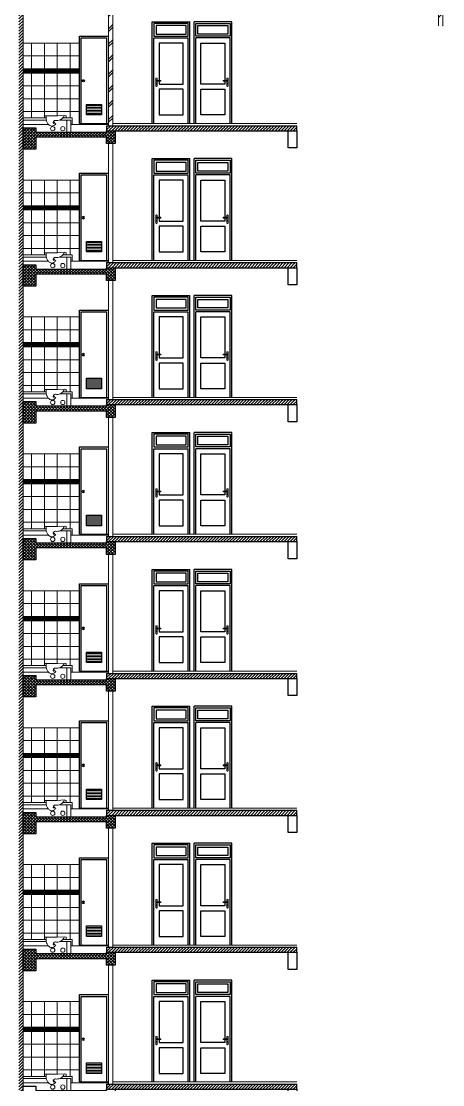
# Model space of a CAD drawing. Header units: millimetres. Extents: x -16 to 103, y -17 to 67.
# Drawn here: x -0.29 to 9.56, y 26.36 to 51.21 of the extents above; entities that cross this region are included whole.
import ezdxf

# ---------------------------------------------------------------- set-up
doc = ezdxf.new("R2010")
doc.units = ezdxf.units.MM
for name, color, linetype, lineweight in [('ars', 11, 'Continuous', 0), ('BLK', 1, 'Continuous', 30), ('lan', 7, 'Continuous', 15), ('SANITAIR', 15, 'Continuous', 9), ('tem', 5, 'Continuous', 20)]:
    doc.layers.add(name, color=color, linetype=linetype, lineweight=lineweight)
doc.layers.add('Kusen', color=30, linetype='Continuous')

# ---------------------------------------------------------------- blocks, each defined once
blk = doc.blocks.new('GAGANG PINTU')
at = {"ltscale": 0.2}
for points in [[(1350.01, 1379.82, -1), (1350.01, 1379.836), (1350.106, 1379.836, -1), (1350.106, 1379.82), (1350.01, 1379.82)], [(1350.091, 1379.836), (1350.09, 1379.884), (1350.094, 1379.884, -0.666667), (1350.118, 1379.884), (1350.122, 1379.884), (1350.118, 1379.7), (1350.114, 1379.7, -1), (1350.098, 1379.7), (1350.094, 1379.7), (1350.091, 1379.82)]]:
    blk.add_lwpolyline(points, format="xyb", dxfattribs=at)
at = {"lineweight": 0, "ltscale": 0.2}
blk.add_lwpolyline([(1350.102, 1379.758, -3.732051), (1350.11, 1379.758), (1350.11, 1379.748, -1), (1350.102, 1379.748), (1350.102, 1379.758)], format="xyb", dxfattribs=at)
blk.add_lwpolyline([(1350.105, 1379.768), (1350.107, 1379.768), (1350.107, 1379.76), (1350.105, 1379.76)], close=True, dxfattribs=at)
blk.add_circle((1350.106, 1379.764), 0.0072, dxfattribs=at)
blk.add_arc((1350.106, 1379.828), 0.012, 221.8103, 138.1897, dxfattribs=at)
blk = doc.blocks.new('Sswc2')
for p, q in [((-0.465, 0.01), (-0.505, 0)), ((-0.505, -0.05), (-0.505, 0)), ((-0.306, 0), (-0.465, 0.01)), ((-0.306, 0), (0, 0)), ((-0.04, 0), (-0.04, -0.05)), ((0, 0), (0, -0.05)), ((-0.433, -0.05), (-0.505, -0.05)), ((-0.04, -0.05), (0, -0.05))]:
    blk.add_line(p, q)
blk.add_lwpolyline([(-0.04, -0.05, -0.070615), (-0.051, -0.125, -0.082272), (-0.079, -0.184, -0.106848), (-0.125, -0.227, -0.134472), (-0.173, -0.24, -0.134472), (-0.221, -0.227, -0.106848), (-0.267, -0.184, -0.006572)], format="xyb")
for centre, radius, start, end in [((-0.294, 0.069), 0.181, 199.1507, 284.8781), ((-0.277, -0.131), 0.0539, 281.0512, 16.0423), ((-0.254, -0.159), 0.0509, 329.5758, 97.5426)]:
    blk.add_arc(centre, radius, start, end)
blk = doc.blocks.new('typikal-2')
at = {"layer": 'ars', "linetype": 'ByBlock'}
h = blk.add_hatch(dxfattribs=at)
h.set_pattern_fill('_USER', color=256, scale=0.02, angle=45, pattern_type=0)
h.set_pattern_definition([(45, (-15.215, -6.97), (-0.014142136, 0.014142136), [])])
h.paths.add_polyline_path([(6.45, 1.23), (6.45, 1.33), (5.13, 1.33), (5.13, 1.23)])
at = {"layer": 'ars'}
for p, q in [((5.13, 1.93), (6.45, 1.93)), ((5.35, 0.18), (5.35, 1.93)), ((5.65, 0.23), (5.65, 1.93)), ((5.95, 0.18), (5.95, 1.93)), ((6.25, 0.18), (6.25, 1.93)), ((5.13, 1.63), (6.45, 1.63)), ((5.13, 1.33), (6.45, 1.33)), ((5.13, 1.23), (6.45, 1.23)), ((5.13, 0.93), (6.45, 0.93)), ((5.13, 0.63), (6.45, 0.63)), ((4.615, 0.46), (4.965, 0.46)), ((4.615, 0.425), (4.965, 0.425)), ((4.615, 0.39), (4.965, 0.39)), ((4.615, 0.355), (4.965, 0.355)), ((4.615, 0.32), (4.965, 0.32)), ((4.615, 0.285), (4.965, 0.285)), ((5.13, 0.33), (6.45, 0.33))]:
    blk.add_line(p, q, dxfattribs=at)
at = {"layer": 'BLK', "ltscale": 2}
blk.add_line((0.05, 3.08), (0.05, 3.2), dxfattribs=at)
at = {"layer": 'BLK', "linetype": 'Continuous', "ltscale": 2}
for p, q in [((4.5, 3.2), (0.05, 3.2)), ((4.5, 3.08), (0.05, 3.08)), ((4.5, 3.2), (4.5, 3.08))]:
    blk.add_line(p, q, dxfattribs=at)
at = {"layer": 'BLK'}
blk.add_lwpolyline([(0.05, 2.68), (0.25, 2.68), (0.25, 3.08), (0.05, 3.08)], close=True, dxfattribs=at)
for points in [[(4.5, 3.05), (4.5, 3.08), (4.3, 3.08), (4.3, 2.78), (4.5, 2.78), (4.5, 2.93)], [(4.5, 2.93), (6.15, 2.93), (6.15, 2.65), (6.45, 2.65), (6.45, 3.15), (6.15, 3.15), (6.15, 3.05), (4.5, 3.05)]]:
    blk.add_lwpolyline(points, dxfattribs=at)
at = {"layer": 'Kusen'}
for p, q in [((1.57, 0.05), (1.57, 2.43)), ((1.57, 2.43), (2.45, 2.43)), ((2.45, 0.05), (2.45, 2.43)), ((3.43, 2.43), (2.55, 2.43)), ((2.55, 0.05), (2.55, 2.43)), ((3.43, 0.05), (3.43, 2.43)), ((1.61, 0.05), (1.61, 2.05)), ((1.61, 2.05), (2.41, 2.05)), ((2.41, 0.05), (2.41, 2.05)), ((2.59, 0.05), (2.59, 2.05)), ((3.39, 2.05), (2.59, 2.05)), ((3.39, 0.05), (3.39, 2.05)), ((5.13, 2.09), (4.45, 2.09)), ((5.09, 2.05), (4.49, 2.05)), ((4.49, 0.05), (4.49, 2.05)), ((5.09, 0.05), (5.09, 2.05)), ((5.13, 0.05), (5.13, 2.09))]:
    blk.add_line(p, q, dxfattribs=at)
for points in [[(2.41, 2.39), (1.61, 2.39), (1.61, 2.09), (2.41, 2.09)], [(2.36, 2.34), (1.66, 2.34), (1.66, 2.14), (2.36, 2.14)], [(2.59, 2.39), (3.39, 2.39), (3.39, 2.09), (2.59, 2.09)], [(2.64, 2.34), (3.34, 2.34), (3.34, 2.14), (2.64, 2.14)], [(1.73, 1.93), (1.73, 0.97), (2.29, 0.97), (2.29, 1.93)], [(3.27, 1.93), (3.27, 0.97), (2.71, 0.97), (2.71, 1.93)], [(1.73, 0.85), (1.73, 0.25), (2.29, 0.25), (2.29, 0.85)], [(3.27, 0.85), (3.27, 0.25), (2.71, 0.25), (2.71, 0.85)], [(4.615, 0.25), (4.965, 0.25), (4.965, 0.495), (4.615, 0.495)]]:
    blk.add_lwpolyline(points, close=True, dxfattribs=at)
for radius in [0.025, 0.005]:
    blk.add_circle((5.04, 1.05), radius, dxfattribs=at)
at = {"layer": 'lan'}
for p, q in [((0.05, 0.05), (4.35, 0.05)), ((4.45, 0.05), (5.13, 0.05)), ((4.45, 0.03), (5.33, 0.03)), ((5.3, 0.03), (5.3, 0.18)), ((5.3, 0.18), (5.52, 0.18)), ((5.43, 0.13), (5.592, 0.13)), ((5.858, 0.03), (6.45, 0.03)), ((5.905, 0.13), (6.45, 0.13)), ((5.91, 0.18), (6.45, 0.18))]:
    blk.add_line(p, q, dxfattribs=at)
for centre in [(5.52, -0.07), (5.756, -0.07)]:
    blk.add_circle(centre, 0.05, dxfattribs=at)
at = {"layer": 'tem'}
for p, q in [((4.35, 2.78), (4.35, 0)), ((4.45, 0), (4.45, 2.78)), ((5.33, -0.15), (5.33, 0.13)), ((5.33, 0.13), (5.43, 0.13)), ((5.43, -0.15), (5.43, 0.13))]:
    blk.add_line(p, q, dxfattribs=at)
at = {"layer": 'ars', "extrusion": (0, 0, -1), "zscale": -1, "rotation": 359.9999927123874}
blk.add_blockref('GAGANG PINTU', (-1351.776, -1378.778), dxfattribs=at)
at = {"layer": 'ars', "extrusion": (0, 0, -1), "xscale": -1, "zscale": -1, "rotation": 7.287612593387394e-06}
blk.add_blockref('GAGANG PINTU', (1346.776, -1378.778), dxfattribs=at)
at = {"layer": 'SANITAIR'}
blk.add_blockref('Sswc2', (5.95, 0.23), dxfattribs=at)

msp = doc.modelspace()

# ---------------------------------------------------------------- hatches: boundary and pattern name
at = {"layer": 'ars'}
h = msp.add_hatch(dxfattribs=at)
h.set_pattern_fill('TEMBOK', color=256, scale=0.25)
h.set_pattern_definition([(45, (9.51217, 52.125), (-0.176777, 0.176777), []), (45, (9.57467, 52.125), (-0.176777, 0.176777), [])])
h.paths.add_polyline_path([(9.5622, 53.475), (9.4622, 53.475), (9.4622, 51.105), (9.5622, 51.105)])
h = msp.add_hatch(dxfattribs=at)
h.set_pattern_fill('_USER', color=256, scale=0.05, angle=45, pattern_type=0)
h.set_pattern_definition([(45, (1e-14, 3.89), (-0.03535534, 0.03535534), [])])
h.paths.add_polyline_path([(-0.25, 3.825), (-0.35, 3.825), (-0.35, 52.555), (-0.25, 52.555)])
h = msp.add_hatch(dxfattribs=at)
h.set_pattern_fill('TEMBOK', color=256, scale=0.25)
h.set_pattern_definition([(45, (17.2, 48.81), (-0.1767767, 0.1767767), []), (45, (17.2625, 48.81), (-0.1767767, 0.1767767), [])])
h.paths.add_polyline_path([(1.75, 48.775), (1.85, 48.775), (1.85, 51.855), (1.75, 51.855)])
at = {"layer": 'ars', "linetype": 'ByBlock'}
h = msp.add_hatch(dxfattribs=at)
h.set_pattern_fill('_USER', color=256, scale=0.02, angle=45, pattern_type=0)
h.set_pattern_definition([(45, (52.985, 41.805), (-0.0141421356, 0.0141421356), [])])
h.paths.add_polyline_path([(-0.25, 50.005), (-0.25, 50.105), (1.07, 50.105), (1.07, 50.005)])
at = {"layer": 'ars'}
h = msp.add_hatch(dxfattribs=at)
h.set_pattern_fill('_USER', color=256, scale=0.05, angle=45, double=1, pattern_type=0)
h.set_pattern_definition([(45, (0, 41.6), (-0.03535534, 0.03535534), []), (135, (0, 41.6), (-0.03535534, -0.03535534), [])])
h.paths.add_polyline_path([(-0.25, 48.725), (0.05, 48.725), (0.05, 48.625), (1.7, 48.625), (1.7, 48.655), (1.9, 48.655), (1.9, 48.355), (1.7, 48.355), (1.7, 48.505), (0.05, 48.505), (0.05, 48.225), (-0.25, 48.225)])
h = msp.add_hatch(dxfattribs=at)
h.set_pattern_fill('_USER', color=256, scale=0.05, angle=45, pattern_type=0)
h.set_pattern_definition([(45, (0, 41.6), (-0.03535534, 0.03535534), [])])
h.paths.add_polyline_path([(1.7, 48.775), (6.15, 48.775), (6.15, 48.655), (1.7, 48.655)])
h = msp.add_hatch(dxfattribs=at)
h.set_pattern_fill('_USER', color=256, scale=0.05, angle=45, double=1, pattern_type=0)
h.set_pattern_definition([(45, (0, 38.4), (-0.03535534, 0.03535534), []), (135, (0, 38.4), (-0.03535534, -0.03535534), [])])
h.paths.add_polyline_path([(1.9, 45.455), (1.7, 45.455), (1.7, 45.425), (0.05, 45.425), (0.05, 45.525), (-0.25, 45.525), (-0.25, 45.025), (0.05, 45.025), (0.05, 45.305), (1.7, 45.305), (1.7, 45.155), (1.9, 45.155)])
h = msp.add_hatch(dxfattribs=at)
h.set_pattern_fill('_USER', color=256, scale=0.05, angle=45, pattern_type=0)
h.set_pattern_definition([(45, (0, 38.4), (-0.03535534, 0.03535534), [])])
h.paths.add_polyline_path([(1.7, 45.575), (6.15, 45.575), (6.15, 45.455), (1.7, 45.455)])
h = msp.add_hatch(dxfattribs=at)
h.set_pattern_fill('_USER', color=256, scale=0.05, angle=45, double=1, pattern_type=0)
h.set_pattern_definition([(45, (0, 35.2), (-0.03535534, 0.03535534), []), (135, (0, 35.2), (-0.03535534, -0.03535534), [])])
h.paths.add_polyline_path([(1.9, 42.255), (1.7, 42.255), (1.7, 42.225), (0.05, 42.225), (0.05, 42.325), (-0.25, 42.325), (-0.25, 41.825), (0.05, 41.825), (0.05, 42.105), (1.7, 42.105), (1.7, 41.955), (1.9, 41.955)])
h = msp.add_hatch(dxfattribs=at)
h.set_pattern_fill('_USER', color=256, scale=0.05, angle=45, pattern_type=0)
h.set_pattern_definition([(45, (0, 35.2), (-0.03535534, 0.03535534), [])])
h.paths.add_polyline_path([(1.7, 42.375), (6.15, 42.375), (6.15, 42.255), (1.7, 42.255)])
h = msp.add_hatch(dxfattribs=at)
h.set_pattern_fill('_USER', color=256, scale=0.05, angle=45, double=1, pattern_type=0)
h.set_pattern_definition([(45, (0, 32), (-0.03535534, 0.03535534), []), (135, (0, 32), (-0.03535534, -0.03535534), [])])
h.paths.add_polyline_path([(1.9, 39.055), (1.7, 39.055), (1.7, 39.025), (0.05, 39.025), (0.05, 39.125), (-0.25, 39.125), (-0.25, 38.625), (0.05, 38.625), (0.05, 38.905), (1.7, 38.905), (1.7, 38.755), (1.9, 38.755)])
h = msp.add_hatch(dxfattribs=at)
h.set_pattern_fill('_USER', color=256, scale=0.05, angle=45, pattern_type=0)
h.set_pattern_definition([(45, (0, 32), (-0.03535534, 0.03535534), [])])
h.paths.add_polyline_path([(1.7, 39.175), (6.15, 39.175), (6.15, 39.055), (1.7, 39.055)])
h = msp.add_hatch(dxfattribs=at)
h.set_pattern_fill('_USER', color=256, scale=0.05, angle=45, double=1, pattern_type=0)
h.set_pattern_definition([(45, (0, 28.8), (-0.03535534, 0.03535534), []), (135, (0, 28.8), (-0.03535534, -0.03535534), [])])
h.paths.add_polyline_path([(1.9, 35.855), (1.7, 35.855), (1.7, 35.825), (0.05, 35.825), (0.05, 35.925), (-0.25, 35.925), (-0.25, 35.425), (0.05, 35.425), (0.05, 35.705), (1.7, 35.705), (1.7, 35.555), (1.9, 35.555)])
h = msp.add_hatch(dxfattribs=at)
h.set_pattern_fill('_USER', color=256, scale=0.05, angle=45, pattern_type=0)
h.set_pattern_definition([(45, (0, 28.8), (-0.03535534, 0.03535534), [])])
h.paths.add_polyline_path([(1.7, 35.975), (6.15, 35.975), (6.15, 35.855), (1.7, 35.855)])
h = msp.add_hatch(dxfattribs=at)
h.set_pattern_fill('_USER', color=256, scale=0.05, angle=45, double=1, pattern_type=0)
h.set_pattern_definition([(45, (0, 25.6), (-0.03535534, 0.03535534), []), (135, (0, 25.6), (-0.03535534, -0.03535534), [])])
h.paths.add_polyline_path([(1.9, 32.655), (1.7, 32.655), (1.7, 32.625), (0.05, 32.625), (0.05, 32.725), (-0.25, 32.725), (-0.25, 32.225), (0.05, 32.225), (0.05, 32.505), (1.7, 32.505), (1.7, 32.355), (1.9, 32.355)])
h = msp.add_hatch(dxfattribs=at)
h.set_pattern_fill('_USER', color=256, scale=0.05, angle=45, pattern_type=0)
h.set_pattern_definition([(45, (0, 25.6), (-0.03535534, 0.03535534), [])])
h.paths.add_polyline_path([(1.7, 32.775), (6.15, 32.775), (6.15, 32.655), (1.7, 32.655)])
h = msp.add_hatch(dxfattribs=at)
h.set_pattern_fill('_USER', color=256, scale=0.05, angle=45, double=1, pattern_type=0)
h.set_pattern_definition([(45, (0, 22.4), (-0.03535534, 0.03535534), []), (135, (0, 22.4), (-0.03535534, -0.03535534), [])])
h.paths.add_polyline_path([(1.9, 29.455), (1.7, 29.455), (1.7, 29.425), (0.05, 29.425), (0.05, 29.525), (-0.25, 29.525), (-0.25, 29.025), (0.05, 29.025), (0.05, 29.305), (1.7, 29.305), (1.7, 29.155), (1.9, 29.155)])
h = msp.add_hatch(dxfattribs=at)
h.set_pattern_fill('_USER', color=256, scale=0.05, angle=45, pattern_type=0)
h.set_pattern_definition([(45, (0, 22.4), (-0.03535534, 0.03535534), [])])
h.paths.add_polyline_path([(1.7, 29.575), (6.15, 29.575), (6.15, 29.455), (1.7, 29.455)])
h = msp.add_hatch(dxfattribs=at)
h.set_pattern_fill('_USER', color=256, scale=0.05, angle=45, pattern_type=0)
h.set_pattern_definition([(45, (0, 19.2), (-0.03535534, 0.03535534), [])])
h.paths.add_polyline_path([(1.7, 26.375), (6.15, 26.375), (6.15, 26.255), (1.7, 26.255)])

# ---------------------------------------------------------------- linework, layer by layer
for p, q in [((1.07, 50.705), (-0.25, 50.705)), ((-0.05, 48.955), (-0.05, 50.705)), ((0.25, 48.955), (0.25, 50.705)), ((0.55, 49.005), (0.55, 50.705)), ((0.85, 48.955), (0.85, 50.705)), ((1.07, 50.405), (-0.25, 50.405)), ((1.07, 50.105), (-0.25, 50.105)), ((1.07, 50.005), (-0.25, 50.005)), ((1.07, 49.705), (-0.25, 49.705)), ((1.07, 49.405), (-0.25, 49.405)), ((1.585, 49.235), (1.235, 49.235)), ((1.07, 49.105), (-0.25, 49.105)), ((1.585, 49.2), (1.235, 49.2)), ((1.585, 49.165), (1.235, 49.165)), ((1.585, 49.13), (1.235, 49.13)), ((1.585, 49.095), (1.235, 49.095)), ((1.585, 49.06), (1.235, 49.06))]:
    msp.add_line(p, q, dxfattribs=at)
at = {"layer": 'Kusen'}
for p, q in [((2.77, 48.825), (2.77, 51.205)), ((2.77, 51.205), (3.65, 51.205)), ((3.65, 48.825), (3.65, 51.205)), ((4.63, 51.205), (3.75, 51.205)), ((3.75, 48.825), (3.75, 51.205)), ((4.63, 48.825), (4.63, 51.205)), ((1.07, 48.825), (1.07, 50.865)), ((1.07, 50.865), (1.75, 50.865)), ((1.11, 48.825), (1.11, 50.825)), ((1.11, 50.825), (1.71, 50.825)), ((1.71, 48.825), (1.71, 50.825)), ((2.81, 48.825), (2.81, 50.825)), ((2.81, 50.825), (3.61, 50.825)), ((3.61, 48.825), (3.61, 50.825)), ((3.79, 48.825), (3.79, 50.825)), ((4.59, 50.825), (3.79, 50.825)), ((4.59, 48.825), (4.59, 50.825))]:
    msp.add_line(p, q, dxfattribs=at)
for points in [[(3.61, 51.165), (2.81, 51.165), (2.81, 50.865), (3.61, 50.865)], [(3.56, 51.115), (2.86, 51.115), (2.86, 50.915), (3.56, 50.915)], [(3.79, 51.165), (4.59, 51.165), (4.59, 50.865), (3.79, 50.865)], [(3.84, 51.115), (4.54, 51.115), (4.54, 50.915), (3.84, 50.915)], [(2.93, 50.705), (2.93, 49.745), (3.49, 49.745), (3.49, 50.705)], [(4.47, 50.705), (4.47, 49.745), (3.91, 49.745), (3.91, 50.705)], [(2.93, 49.625), (2.93, 49.025), (3.49, 49.025), (3.49, 49.625)], [(4.47, 49.625), (4.47, 49.025), (3.91, 49.025), (3.91, 49.625)], [(1.585, 49.025), (1.235, 49.025), (1.235, 49.27), (1.585, 49.27)]]:
    msp.add_lwpolyline(points, close=True, dxfattribs=at)
for radius in [0.025, 0.005]:
    msp.add_circle((1.16, 49.825), radius, dxfattribs=at)
at = {"layer": 'lan'}
for p, q in [((0.29, 48.955), (-0.25, 48.955)), ((0.2947, 48.905), (-0.25, 48.905)), ((0.3415, 48.805), (-0.25, 48.805)), ((0.77, 48.905), (0.6082, 48.905)), ((0.9, 48.955), (0.6801, 48.955)), ((1.75, 48.805), (0.87, 48.805)), ((0.9, 48.805), (0.9, 48.955)), ((1.75, 48.825), (1.07, 48.825)), ((6.15, 48.825), (1.85, 48.825))]:
    msp.add_line(p, q, dxfattribs=at)
for centre in [(0.444, 48.705), (0.68, 48.705)]:
    msp.add_circle(centre, 0.05, dxfattribs=at)
at = {"layer": 'tem'}
for p, q in [((9.4622, 53.475), (9.4622, 51.105)), ((9.5622, 53.475), (9.5622, 51.105)), ((1.75, 48.775), (1.75, 51.855)), ((1.85, 51.855), (1.85, 48.775)), ((0.77, 48.625), (0.77, 48.905)), ((0.87, 48.905), (0.77, 48.905)), ((0.87, 48.625), (0.87, 48.905))]:
    msp.add_line(p, q, dxfattribs=at)
at = {"layer": 'tem', "ltscale": 2}
msp.add_line((-0.25, 3.825), (-0.25, 52.555), dxfattribs=at)

# ---------------------------------------------------------------- block references
at = {"layer": 'ars', "extrusion": (0, 0, -1), "zscale": -1, "rotation": 359.9999927123874}
msp.add_blockref('GAGANG PINTU', (-1352.9762, -1330.0033), dxfattribs=at)
at = {"layer": 'ars', "extrusion": (0, 0, -1), "xscale": -1, "zscale": -1, "rotation": 7.287612593387394e-06}
msp.add_blockref('GAGANG PINTU', (1345.5762, -1330.0033), dxfattribs=at)
at = {"layer": 'lan', "xscale": -1}
for p in [(6.2, 45.575), (6.2, 42.375), (6.2, 39.175), (6.2, 35.975), (6.2, 32.775), (6.2, 29.575), (6.2, 26.375), (6.2, 23.175)]:
    msp.add_blockref('typikal-2', p, dxfattribs=at)
at = {"layer": 'SANITAIR', "xscale": -1}
msp.add_blockref('Sswc2', (0.25, 49.005), dxfattribs=at)

doc.saveas('drawing.dxf')
